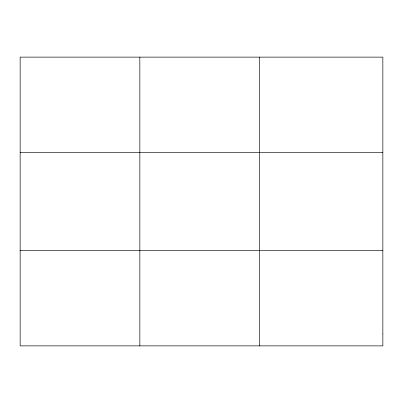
<?xml version="1.0" encoding="UTF-8"?>
<svg xmlns="http://www.w3.org/2000/svg" width="403" height="403" viewBox="0 0 403 403"><rect width="100%" height="100%" fill="white"/><g stroke="black" fill="none" stroke-linecap="round" stroke-linejoin="round"><path stroke-width="0.6" d="M139.841 345.875L139.841 57.125M259.532 345.875L259.532 57.125M20.15 152.415L382.85 152.415M20.15 250.585L382.85 250.585M382.85 333.961L382.85 345.875L20.15 345.875L20.15 57.125L382.85 57.125L382.85 333.961"/></g></svg>
